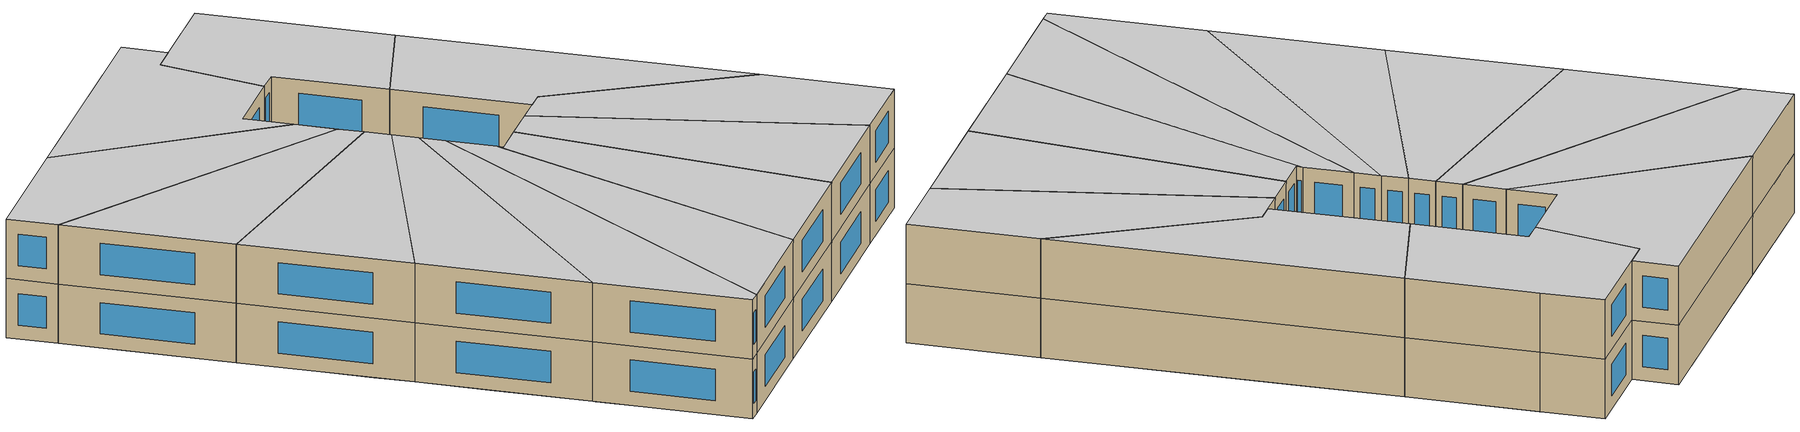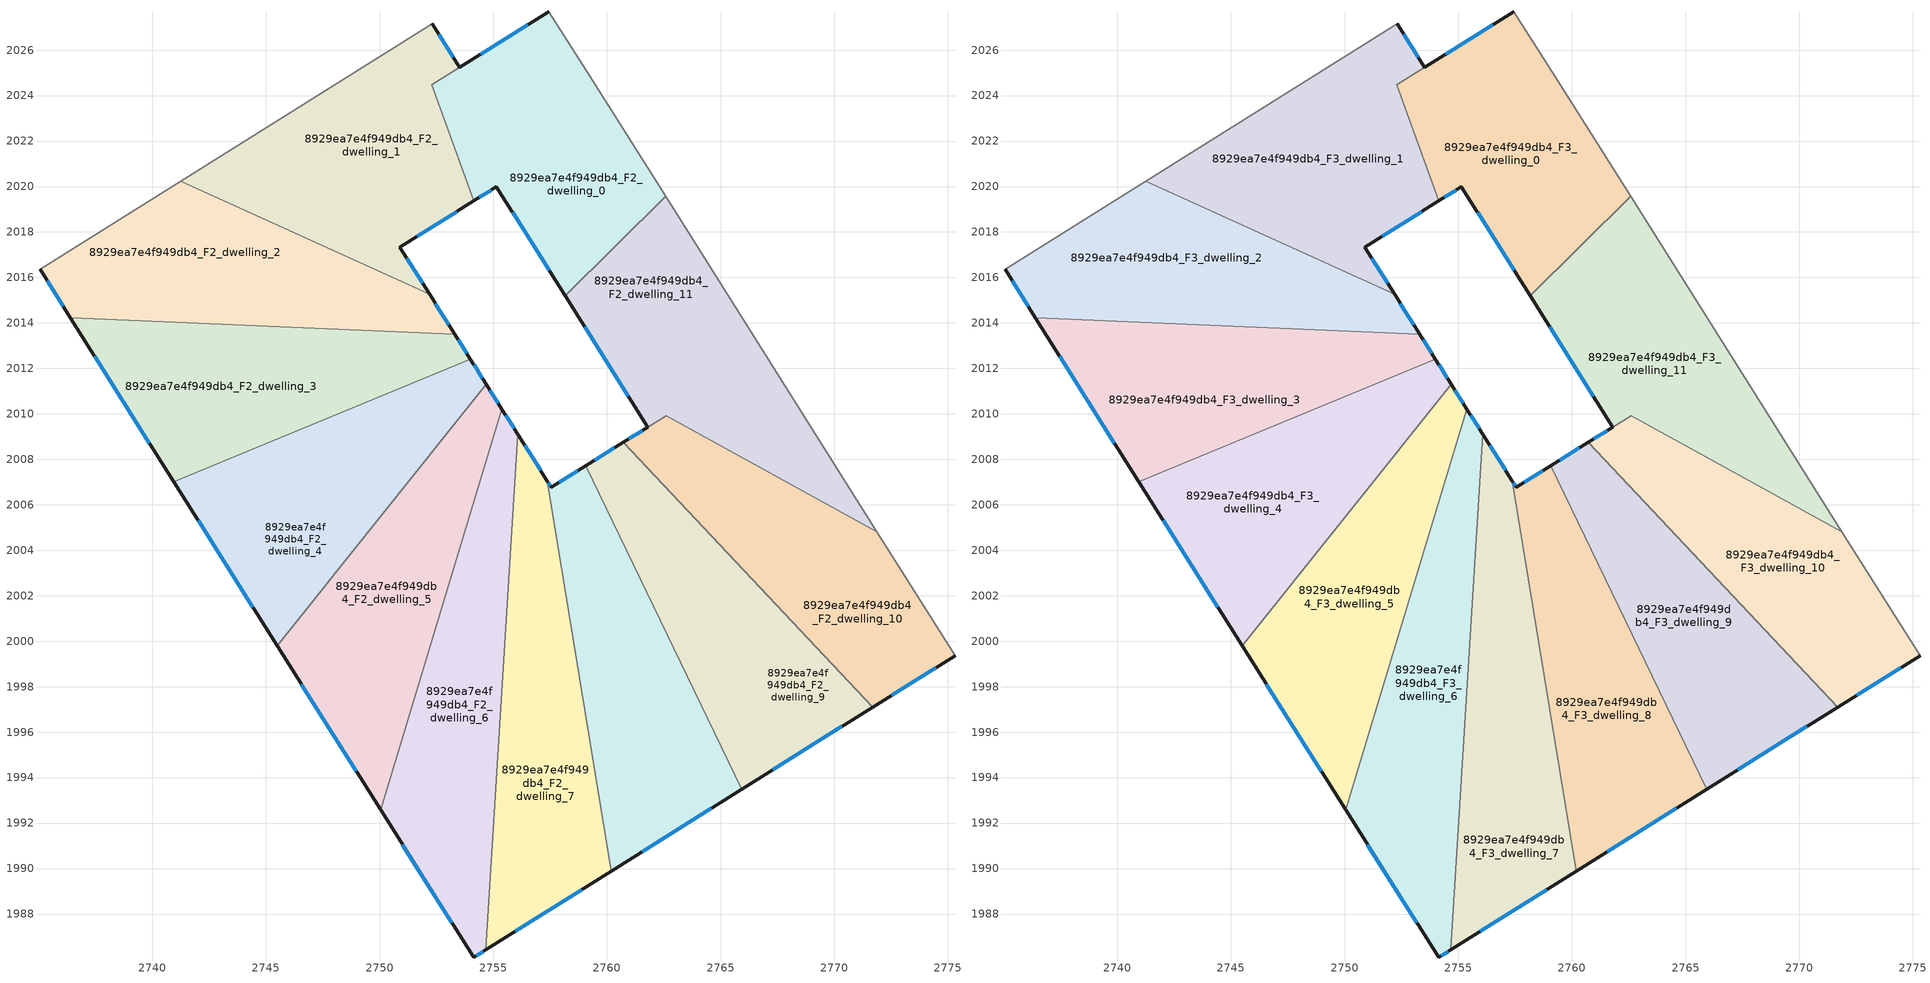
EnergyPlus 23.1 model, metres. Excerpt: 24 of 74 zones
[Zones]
8929ea7e4f949db4_F2_dwelling_0
 floor to 8929ea7e4f949db4_F1_dwelling_2 (EU_floor_Construction): 2759.15,2025.02 2762.58,2019.57 2758.16,2015.19 2755.14,2019.99 2754.15,2019.38 2753.41,2021.4 z6
 floor to 8929ea7e4f949db4_F1_dwelling_0 (EU_floor_Construction): 2757.45,2027.7 2759.12,2025.06 2759.15,2025.02 2753.41,2021.4 2752.29,2024.47 z6
 wall outside (EU_wall_Construction): 2754.15,2019.38 2755.14,2019.99 2758.16,2015.19 / 2757.45,2027.7 2753.52,2025.24 z6:9
 wall adiabatic (EU_wall_Construction): 2762.58,2019.57 2759.12,2025.06 2757.45,2027.7 z6:9
 wall to 8929ea7e4f949db4_F2_dwelling_11 (EU_wall_Construction): 2758.16,2015.19 2762.58,2019.57 z6:9
 wall to 8929ea7e4f949db4_F2_dwelling_1 (EU_wall_Construction): 2753.52,2025.24 2752.29,2024.47 2754.15,2019.38 z6:9
 window (EU_Window_Construction): 2755.85,2018.86 2757.45,2016.31 / 2754.38,2019.52 2754.9,2019.85 / 2756.53,2027.12 2754.44,2025.81 z6.7:8.3
8929ea7e4f949db4_F2_dwelling_1
 floor to 8929ea7e4f949db4_F1_dwelling_0 (EU_floor_Construction): 2752.31,2027.16 2753.52,2025.24 2752.29,2024.47 2753.41,2021.4 2750.48,2019.55 2751.59,2017.78 2749.51,2016.48 2749.1,2016.66 2745.27,2022.74 z6
 floor to 8929ea7e4f949db4_F1_dwelling_3 (EU_floor_Construction): 2750.89,2017.34 2752.2,2015.26 2749.51,2016.48 z6; 2748.19,2018.11 2749.1,2016.66 2747.23,2017.51 2747.73,2017.82 z6
 floor to 8929ea7e4f949db4_F1_dwelling_2 (EU_floor_Construction): 2753.41,2021.4 2754.15,2019.38 2751.59,2017.78 2750.48,2019.55 z6
 floor to 8929ea7e4f949db4_F1_dwelling_1 (EU_floor_Construction): 2745.27,2022.74 2748.19,2018.11 2747.23,2017.51 2741.25,2020.22 z6
 wall outside (EU_wall_Construction): 2752.2,2015.26 2750.89,2017.34 2754.15,2019.38 / 2753.52,2025.24 2752.31,2027.16 z6:9
 wall to 8929ea7e4f949db4_F2_dwelling_2 (EU_wall_Construction): 2741.25,2020.22 2752.2,2015.26 z6:9
 wall adiabatic (EU_wall_Construction): 2752.31,2027.16 2741.25,2020.22 z6:9
 window (EU_Window_Construction): 2751.89,2015.75 2751.19,2016.85 / 2753.23,2025.69 2752.6,2026.7 / 2751.65,2017.82 2753.38,2018.9 z6.7:8.3
8929ea7e4f949db4_F2_dwelling_10
 floor to 8929ea7e4f949db4_F1_dwelling_10 (EU_floor_Construction): 2771.87,2004.82 2775.31,1999.37 2771.69,1997.1 2766.38,2002.73 2770.71,2005.46 z6
 floor to 8929ea7e4f949db4_F1_dwelling_8 (EU_floor_Construction): 2770.71,2005.46 2766.38,2002.73 2762.85,2006.48 2765.66,2008.25 z6
 floor to 8929ea7e4f949db4_F1_dwelling_6 (EU_floor_Construction): 2765.66,2008.25 2762.85,2006.48 2760.71,2008.74 2760.77,2008.78 2762.61,2009.92 z6
 wall outside (EU_wall_Construction): 2771.69,1997.1 2775.31,1999.37 / 2761.8,2009.42 2760.71,2008.74 z6:9
 wall adiabatic (EU_wall_Construction): 2775.31,1999.37 2771.88,2004.82 z6:9
 wall to 8929ea7e4f949db4_F2_dwelling_9 (EU_wall_Construction): 2760.71,2008.74 2771.69,1997.1 z6:9
 wall to 8929ea7e4f949db4_F2_dwelling_11 (EU_wall_Construction): 2771.88,2004.82 2762.61,2009.92 2761.8,2009.42 z6:9
 window (EU_Window_Construction): 2772.54,1997.63 2774.46,1998.83 / 2761.54,2009.26 2760.97,2008.9 z6.7:8.3
8929ea7e4f949db4_F2_dwelling_11
 floor to 8929ea7e4f949db4_F1_dwelling_6 (EU_floor_Construction): 2765.6,2014.77 2768.56,2010.08 2765.66,2008.25 2762.61,2009.92 2761.8,2009.42 2760.47,2011.54 z6
 floor to 8929ea7e4f949db4_F1_dwelling_2 (EU_floor_Construction): 2762.58,2019.57 2765.6,2014.77 2760.47,2011.54 2758.16,2015.19 z6
 floor to 8929ea7e4f949db4_F1_dwelling_8 (EU_floor_Construction): 2768.56,2010.08 2771.26,2005.8 2770.71,2005.46 2765.66,2008.25 z6
 floor to 8929ea7e4f949db4_F1_dwelling_10 (EU_floor_Construction): 2771.26,2005.8 2771.87,2004.82 2770.71,2005.46 z6
 wall outside (EU_wall_Construction): 2758.16,2015.19 2761.8,2009.42 z6:9
 wall adiabatic (EU_wall_Construction): 2771.88,2004.82 2762.58,2019.57 z6:9
 window (EU_Window_Construction): 2759.02,2013.83 2760.95,2010.77 z6.7:8.3
8929ea7e4f949db4_F2_dwelling_2
 floor to 8929ea7e4f949db4_F1_dwelling_1 (EU_floor_Construction): 2747.23,2017.51 2741.67,2014 2736.4,2014.23 2735.06,2016.35 2741.25,2020.22 z6
 floor to 8929ea7e4f949db4_F1_dwelling_3 (EU_floor_Construction): 2752.2,2015.26 2752.86,2014.21 2751.84,2013.57 2741.67,2014 2747.23,2017.51 2749.1,2016.66 2749.3,2016.35 2749.51,2016.48 z6
 floor to 8929ea7e4f949db4_F1_dwelling_4 (EU_floor_Construction): 2752.86,2014.21 2753.3,2013.51 2751.84,2013.57 z6
 floor to 8929ea7e4f949db4_F1_dwelling_0 (EU_floor_Construction): 2749.51,2016.48 2749.3,2016.35 2749.1,2016.66 z6
 wall outside (EU_wall_Construction): 2753.3,2013.51 2752.2,2015.26 / 2735.06,2016.35 2736.4,2014.23 z6:9
 wall to 8929ea7e4f949db4_F2_dwelling_3 (EU_wall_Construction): 2736.4,2014.23 2753.3,2013.51 z6:9
 wall adiabatic (EU_wall_Construction): 2741.25,2020.22 2735.06,2016.35 z6:9
 window (EU_Window_Construction): 2753.04,2013.92 2752.46,2014.85 / 2735.38,2015.85 2736.08,2014.73 z6.7:8.3
8929ea7e4f949db4_F2_dwelling_3
 floor to 8929ea7e4f949db4_F1_dwelling_3 (EU_floor_Construction): 2751.84,2013.57 2742.38,2007.61 2740.95,2007.01 2738,2011.69 2741.67,2014 z6
 floor to 8929ea7e4f949db4_F1_dwelling_4 (EU_floor_Construction): 2753.3,2013.51 2753.99,2012.41 2742.38,2007.61 2751.84,2013.57 z6
 floor to 8929ea7e4f949db4_F1_dwelling_1 (EU_floor_Construction): 2741.67,2014 2738,2011.69 2736.4,2014.23 z6
 wall outside (EU_wall_Construction): 2753.99,2012.41 2753.3,2013.51 / 2736.4,2014.23 2740.95,2007.01 z6:9
 wall to 8929ea7e4f949db4_F2_dwelling_4 (EU_wall_Construction): 2740.95,2007.01 2753.99,2012.41 z6:9
 window (EU_Window_Construction): 2753.83,2012.67 2753.46,2013.25 / 2737.47,2012.54 2739.88,2008.71 z6.7:8.3
8929ea7e4f949db4_F2_dwelling_4
 floor to 8929ea7e4f949db4_F1_dwelling_4 (EU_floor_Construction): 2753.99,2012.41 2754.54,2011.54 2742.77,2004.12 2741.09,2006.79 2742.38,2007.61 z6
 floor to 8929ea7e4f949db4_F1_dwelling_3 (EU_floor_Construction): 2742.38,2007.61 2741.09,2006.79 2740.95,2007.01 z6
 floor to 8929ea7e4f949db4_F1_dwelling_5 (EU_floor_Construction): 2754.54,2011.54 2754.69,2011.31 2749.2,2004.44 2744.45,2001.45 2742.77,2004.12 z6
 floor to 8929ea7e4f949db4_F1_dwelling_7 (EU_floor_Construction): 2749.2,2004.44 2745.49,1999.8 2744.45,2001.45 z6
 wall outside (EU_wall_Construction): 2754.69,2011.31 2753.99,2012.41 / 2740.95,2007.01 2745.49,1999.8 z6:9
 wall to 8929ea7e4f949db4_F2_dwelling_5 (EU_wall_Construction): 2745.49,1999.8 2754.69,2011.31 z6:9
 window (EU_Window_Construction): 2754.53,2011.57 2754.16,2012.15 / 2742.01,2005.32 2744.43,2001.49 z6.7:8.3
8929ea7e4f949db4_F2_dwelling_5
 floor to 8929ea7e4f949db4_F1_dwelling_5 (EU_floor_Construction): 2754.69,2011.31 2755.38,2010.21 2754.68,2007.89 2749.2,2004.44 z6
 floor to 8929ea7e4f949db4_F1_dwelling_7 (EU_floor_Construction): 2754.08,2007.51 2754.41,2006.99 2752.22,1999.78 2747.41,1996.75 2745.49,1999.8 2749.2,2004.44 z6
 floor to 8929ea7e4f949db4_F1_dwelling_9 (EU_floor_Construction): 2752.22,1999.78 2750.04,1992.58 2747.41,1996.75 z6
 floor to 8929ea7e4f949db4_F1_dwelling_6 (EU_floor_Construction): 2754.68,2007.89 2754.41,2006.99 2754.08,2007.51 z6
 wall outside (EU_wall_Construction): 2755.38,2010.21 2754.69,2011.31 / 2745.49,1999.8 2750.04,1992.58 z6:9
 wall to 8929ea7e4f949db4_F2_dwelling_6 (EU_wall_Construction): 2750.04,1992.58 2755.38,2010.21 z6:9
 window (EU_Window_Construction): 2755.22,2010.47 2754.85,2011.05 / 2746.56,1998.1 2748.97,1994.27 z6.7:8.3
8929ea7e4f949db4_F2_dwelling_6
 floor to 8929ea7e4f949db4_F1_dwelling_9 (EU_floor_Construction): 2755.64,2001.93 2755.25,1995.72 2750.11,1992.48 2750.04,1992.58 2752.22,1999.78 z6
 floor to 8929ea7e4f949db4_F1_dwelling_11 (EU_floor_Construction): 2755.25,1995.72 2754.87,1989.5 2752.8,1988.2 2750.11,1992.48 z6
 floor to 8929ea7e4f949db4_F1_dwelling_7 (EU_floor_Construction): 2754.41,2006.99 2755.81,2004.76 2755.64,2001.93 2752.22,1999.78 z6
 floor to 8929ea7e4f949db4_F1_dwelling_12 (EU_floor_Construction): 2754.87,1989.5 2754.68,1986.43 2754.13,1986.09 2752.8,1988.2 z6
 floor to 8929ea7e4f949db4_F1_dwelling_6 (EU_floor_Construction): 2756.06,2008.76 2755.81,2004.76 2754.41,2006.99 2754.68,2007.89 z6
 floor to 8929ea7e4f949db4_F1_dwelling_5 (EU_floor_Construction): 2755.38,2010.21 2756.08,2009.1 2756.06,2008.76 2754.68,2007.89 z6
 wall outside (EU_wall_Construction): 2756.08,2009.1 2755.38,2010.21 / 2750.04,1992.58 2754.13,1986.09 2754.68,1986.43 z6:9
 wall to 8929ea7e4f949db4_F2_dwelling_7 (EU_wall_Construction): 2754.68,1986.43 2756.08,2009.1 z6:9
 window (EU_Window_Construction): 2755.92,2009.36 2755.55,2009.95 / 2754.26,1986.17 2754.55,1986.35 / 2751,1991.06 2753.17,1987.61 z6.7:8.3
8929ea7e4f949db4_F2_dwelling_7
 floor to 8929ea7e4f949db4_F1_dwelling_11 (EU_floor_Construction): 2758.87,1998 2759.75,1992.58 2754.87,1989.5 2755.25,1995.72 z6
 floor to 8929ea7e4f949db4_F1_dwelling_12 (EU_floor_Construction): 2759.75,1992.58 2760.19,1989.89 2754.68,1986.43 2754.87,1989.5 z6
 floor to 8929ea7e4f949db4_F1_dwelling_9 (EU_floor_Construction): 2757.98,2003.41 2758.87,1998 2755.25,1995.72 2755.64,2001.93 z6
 floor to 8929ea7e4f949db4_F1_dwelling_6 (EU_floor_Construction): 2756.23,2008.87 2757.38,2007.03 2757.98,2003.41 2757.04,2002.81 2755.81,2004.76 2756.06,2008.76 z6
 floor to 8929ea7e4f949db4_F1_dwelling_7 (EU_floor_Construction): 2755.81,2004.76 2757.04,2002.81 2755.64,2001.93 z6
 floor to 8929ea7e4f949db4_F1_dwelling_5 (EU_floor_Construction): 2756.08,2009.1 2756.23,2008.87 2756.06,2008.76 z6
 wall outside (EU_wall_Construction): 2757.38,2007.03 2756.08,2009.1 / 2754.68,1986.43 2760.2,1989.89 z6:9
 wall to 8929ea7e4f949db4_F2_dwelling_8 (EU_wall_Construction): 2760.2,1989.89 2757.38,2007.03 z6:9
 window (EU_Window_Construction): 2757.08,2007.52 2756.39,2008.62 / 2755.97,1987.24 2758.9,1989.08 z6.7:8.3
8929ea7e4f949db4_F2_dwelling_8
 floor to 8929ea7e4f949db4_F1_dwelling_12 (EU_floor_Construction): 2762.62,2000.36 2765.94,1993.49 2760.19,1989.89 2759.75,1992.58 2763.38,1994.87 2760.68,1999.14 z6
 floor to 8929ea7e4f949db4_F1_dwelling_11 (EU_floor_Construction): 2760.68,1999.14 2763.38,1994.87 2759.75,1992.58 2758.87,1998 z6
 floor to 8929ea7e4f949db4_F1_dwelling_8 (EU_floor_Construction): 2760.41,2004.94 2762.62,2000.36 2760.68,1999.14 2757.99,2003.41 z6
 floor to 8929ea7e4f949db4_F1_dwelling_9 (EU_floor_Construction): 2757.99,2003.41 2760.68,1999.14 2758.87,1998 2757.98,2003.41 z6
 floor to 8929ea7e4f949db4_F1_dwelling_6 (EU_floor_Construction): 2759.08,2007.72 2760.41,2004.94 2757.98,2003.41 2757.38,2007.03 2757.55,2006.77 z6
 wall outside (EU_wall_Construction): 2759.08,2007.72 2757.55,2006.77 2757.38,2007.03 / 2760.2,1989.89 2765.94,1993.49 z6:9
 wall to 8929ea7e4f949db4_F2_dwelling_9 (EU_wall_Construction): 2765.94,1993.49 2759.08,2007.72 z6:9
 window (EU_Window_Construction): 2757.51,2006.83 2757.42,2006.97 / 2758.72,2007.49 2757.91,2006.99 / 2761.54,1990.74 2764.59,1992.65 z6.7:8.3
8929ea7e4f949db4_F2_dwelling_9
 floor to 8929ea7e4f949db4_F1_dwelling_10 (EU_floor_Construction): 2766.38,2002.73 2771.69,1997.1 2768.27,1994.95 2764.22,2001.37 z6
 floor to 8929ea7e4f949db4_F1_dwelling_12 (EU_floor_Construction): 2764.22,2001.37 2768.27,1994.95 2765.94,1993.49 2762.62,2000.36 z6
 floor to 8929ea7e4f949db4_F1_dwelling_6 (EU_floor_Construction): 2760.71,2008.74 2762.85,2006.48 2760.41,2004.94 2759.08,2007.72 z6
 floor adiabatic (EU_floor_Construction): 2762.85,2006.48 2766.38,2002.73 2762.62,2000.36 2760.41,2004.94 z6
 wall outside (EU_wall_Construction): 2760.71,2008.74 2759.08,2007.72 / 2765.94,1993.49 2771.69,1997.1 z6:9
 window (EU_Window_Construction): 2760.33,2008.5 2759.46,2007.96 / 2767.29,1994.34 2770.34,1996.25 z6.7:8.3
8929ea7e4f949db4_F3_dwelling_0
 floor to 8929ea7e4f949db4_F2_dwelling_0 (EU_floor_Construction): 2759.12,2025.06 2762.58,2019.57 2758.16,2015.19 2755.14,2019.99 2754.15,2019.38 2752.29,2024.47 2757.45,2027.7 z9
 wall outside (EU_wall_Construction): 2754.15,2019.38 2755.14,2019.99 2758.16,2015.19 / 2757.45,2027.7 2753.52,2025.24 z9:12
 wall adiabatic (EU_wall_Construction): 2762.58,2019.57 2759.12,2025.06 2757.45,2027.7 z9:12
 wall to 8929ea7e4f949db4_F3_dwelling_11 (EU_wall_Construction): 2758.16,2015.19 2762.58,2019.57 z9:12
 wall to 8929ea7e4f949db4_F3_dwelling_1 (EU_wall_Construction): 2753.52,2025.24 2752.29,2024.47 2754.15,2019.38 z9:12
 window (EU_Window_Construction): 2755.85,2018.86 2757.45,2016.31 / 2754.38,2019.52 2754.9,2019.85 / 2756.53,2027.12 2754.44,2025.81 z9.7:11.3
 ceiling to 8929ea7e4f949db4_F4_dwelling_0 (EU_floor_Construction): 2762.58,2019.57 2759.12,2025.06 2757.45,2027.7 2752.29,2024.47 2754.15,2019.38 2755.14,2019.99 2758.16,2015.19 z12
8929ea7e4f949db4_F3_dwelling_1
 floor to 8929ea7e4f949db4_F2_dwelling_1 (EU_floor_Construction): 2752.31,2027.16 2753.52,2025.24 2752.29,2024.47 2754.15,2019.38 2750.89,2017.34 2752.2,2015.26 2741.25,2020.22 z9
 wall outside (EU_wall_Construction): 2752.2,2015.26 2750.89,2017.34 2754.15,2019.38 / 2753.52,2025.24 2752.31,2027.16 z9:12
 wall to 8929ea7e4f949db4_F3_dwelling_2 (EU_wall_Construction): 2741.25,2020.22 2752.2,2015.26 z9:12
 wall adiabatic (EU_wall_Construction): 2752.31,2027.16 2741.25,2020.22 z9:12
 window (EU_Window_Construction): 2751.89,2015.75 2751.19,2016.85 / 2753.23,2025.69 2752.6,2026.7 / 2751.65,2017.82 2753.38,2018.9 z9.7:11.3
 ceiling to 8929ea7e4f949db4_F4_dwelling_1 (EU_floor_Construction): 2752.2,2015.26 2750.89,2017.34 2754.15,2019.38 2752.29,2024.47 2753.52,2025.24 2752.31,2027.16 2741.25,2020.22 z12
8929ea7e4f949db4_F3_dwelling_10
 floor to 8929ea7e4f949db4_F2_dwelling_10 (EU_floor_Construction): 2771.88,2004.82 2775.31,1999.37 2771.69,1997.1 2760.71,2008.74 2762.61,2009.92 z9
 wall outside (EU_wall_Construction): 2771.69,1997.1 2775.31,1999.37 / 2761.8,2009.42 2760.71,2008.74 z9:12
 wall adiabatic (EU_wall_Construction): 2775.31,1999.37 2771.88,2004.82 z9:12
 wall to 8929ea7e4f949db4_F3_dwelling_9 (EU_wall_Construction): 2760.71,2008.74 2771.69,1997.1 z9:12
 wall to 8929ea7e4f949db4_F3_dwelling_11 (EU_wall_Construction): 2771.88,2004.82 2762.61,2009.92 2761.8,2009.42 z9:12
 window (EU_Window_Construction): 2772.54,1997.63 2774.46,1998.83 / 2761.54,2009.26 2760.97,2008.9 z9.7:11.3
 ceiling to 8929ea7e4f949db4_F4_dwelling_10 (EU_floor_Construction): 2775.31,1999.37 2771.88,2004.82 2762.61,2009.92 2760.71,2008.74 2771.69,1997.1 z12
8929ea7e4f949db4_F3_dwelling_11
 floor to 8929ea7e4f949db4_F2_dwelling_11 (EU_floor_Construction): 2762.58,2019.57 2771.88,2004.82 2762.61,2009.92 2761.8,2009.42 2758.16,2015.19 z9
 wall outside (EU_wall_Construction): 2758.16,2015.19 2761.8,2009.42 z9:12
 wall adiabatic (EU_wall_Construction): 2771.88,2004.82 2762.58,2019.57 z9:12
 window (EU_Window_Construction): 2759.02,2013.83 2760.95,2010.77 z9.7:11.3
 ceiling to 8929ea7e4f949db4_F4_dwelling_11 (EU_floor_Construction): 2771.88,2004.82 2762.58,2019.57 2758.16,2015.19 2761.8,2009.42 2762.61,2009.92 z12
8929ea7e4f949db4_F3_dwelling_2
 floor to 8929ea7e4f949db4_F2_dwelling_2 (EU_floor_Construction): 2752.2,2015.26 2753.3,2013.51 2736.4,2014.23 2735.06,2016.35 2741.25,2020.22 z9
 wall outside (EU_wall_Construction): 2753.3,2013.51 2752.2,2015.26 / 2735.06,2016.35 2736.4,2014.23 z9:12
 wall to 8929ea7e4f949db4_F3_dwelling_3 (EU_wall_Construction): 2736.4,2014.23 2753.3,2013.51 z9:12
 wall adiabatic (EU_wall_Construction): 2741.25,2020.22 2735.06,2016.35 z9:12
 window (EU_Window_Construction): 2753.04,2013.92 2752.46,2014.85 / 2735.38,2015.85 2736.08,2014.73 z9.7:11.3
 ceiling to 8929ea7e4f949db4_F4_dwelling_2 (EU_floor_Construction): 2753.3,2013.51 2752.2,2015.26 2741.25,2020.22 2735.06,2016.35 2736.4,2014.23 z12
8929ea7e4f949db4_F3_dwelling_3
 floor to 8929ea7e4f949db4_F2_dwelling_3 (EU_floor_Construction): 2753.3,2013.51 2753.99,2012.41 2740.95,2007.01 2736.4,2014.23 z9
 wall outside (EU_wall_Construction): 2753.99,2012.41 2753.3,2013.51 / 2736.4,2014.23 2740.95,2007.01 z9:12
 wall to 8929ea7e4f949db4_F3_dwelling_4 (EU_wall_Construction): 2740.95,2007.01 2753.99,2012.41 z9:12
 window (EU_Window_Construction): 2753.83,2012.67 2753.46,2013.25 / 2737.47,2012.54 2739.88,2008.71 z9.7:11.3
 ceiling to 8929ea7e4f949db4_F4_dwelling_3 (EU_floor_Construction): 2753.99,2012.41 2753.3,2013.51 2736.4,2014.23 2740.95,2007.01 z12
8929ea7e4f949db4_F3_dwelling_4
 floor to 8929ea7e4f949db4_F2_dwelling_4 (EU_floor_Construction): 2753.99,2012.41 2754.69,2011.31 2745.49,1999.8 2740.95,2007.01 z9
 wall outside (EU_wall_Construction): 2754.69,2011.31 2753.99,2012.41 / 2740.95,2007.01 2745.49,1999.8 z9:12
 wall to 8929ea7e4f949db4_F3_dwelling_5 (EU_wall_Construction): 2745.49,1999.8 2754.69,2011.31 z9:12
 window (EU_Window_Construction): 2754.53,2011.57 2754.16,2012.15 / 2742.01,2005.32 2744.43,2001.49 z9.7:11.3
 ceiling to 8929ea7e4f949db4_F4_dwelling_4 (EU_floor_Construction): 2745.49,1999.8 2754.69,2011.31 2753.99,2012.41 2740.95,2007.01 z12
8929ea7e4f949db4_F3_dwelling_5
 floor to 8929ea7e4f949db4_F2_dwelling_5 (EU_floor_Construction): 2754.69,2011.31 2755.38,2010.21 2750.04,1992.58 2745.49,1999.8 z9
 wall outside (EU_wall_Construction): 2755.38,2010.21 2754.69,2011.31 / 2745.49,1999.8 2750.04,1992.58 z9:12
 wall to 8929ea7e4f949db4_F3_dwelling_6 (EU_wall_Construction): 2750.04,1992.58 2755.38,2010.21 z9:12
 window (EU_Window_Construction): 2755.22,2010.47 2754.85,2011.05 / 2746.56,1998.1 2748.97,1994.27 z9.7:11.3
 ceiling to 8929ea7e4f949db4_F4_dwelling_5 (EU_floor_Construction): 2750.04,1992.58 2755.38,2010.21 2754.69,2011.31 2745.49,1999.8 z12
8929ea7e4f949db4_F3_dwelling_6
 floor to 8929ea7e4f949db4_F2_dwelling_6 (EU_floor_Construction): 2755.38,2010.21 2756.08,2009.1 2754.68,1986.43 2754.13,1986.09 2750.04,1992.58 z9
 wall outside (EU_wall_Construction): 2756.08,2009.1 2755.38,2010.21 / 2750.04,1992.58 2754.13,1986.09 2754.68,1986.43 z9:12
 wall to 8929ea7e4f949db4_F3_dwelling_7 (EU_wall_Construction): 2754.68,1986.43 2756.08,2009.1 z9:12
 window (EU_Window_Construction): 2755.92,2009.36 2755.55,2009.95 / 2754.26,1986.17 2754.55,1986.35 / 2751,1991.06 2753.17,1987.61 z9.7:11.3
 ceiling to 8929ea7e4f949db4_F4_dwelling_6 (EU_floor_Construction): 2754.68,1986.43 2756.08,2009.1 2755.38,2010.21 2750.04,1992.58 2754.13,1986.09 z12
8929ea7e4f949db4_F3_dwelling_7
 floor to 8929ea7e4f949db4_F2_dwelling_7 (EU_floor_Construction): 2757.38,2007.03 2760.2,1989.89 2754.68,1986.43 2756.08,2009.1 z9
 wall outside (EU_wall_Construction): 2757.38,2007.03 2756.08,2009.1 / 2754.68,1986.43 2760.2,1989.89 z9:12
 wall to 8929ea7e4f949db4_F3_dwelling_8 (EU_wall_Construction): 2760.2,1989.89 2757.38,2007.03 z9:12
 window (EU_Window_Construction): 2757.08,2007.52 2756.39,2008.62 / 2755.97,1987.24 2758.9,1989.08 z9.7:11.3
 ceiling to 8929ea7e4f949db4_F4_dwelling_7 (EU_floor_Construction): 2760.2,1989.89 2757.38,2007.03 2756.08,2009.1 2754.68,1986.43 z12
8929ea7e4f949db4_F3_dwelling_8
 floor to 8929ea7e4f949db4_F2_dwelling_8 (EU_floor_Construction): 2759.08,2007.72 2765.94,1993.49 2760.2,1989.89 2757.38,2007.03 2757.55,2006.77 z9
 wall outside (EU_wall_Construction): 2759.08,2007.72 2757.55,2006.77 2757.38,2007.03 / 2760.2,1989.89 2765.94,1993.49 z9:12
 wall to 8929ea7e4f949db4_F3_dwelling_9 (EU_wall_Construction): 2765.94,1993.49 2759.08,2007.72 z9:12
 window (EU_Window_Construction): 2757.51,2006.83 2757.42,2006.97 / 2758.72,2007.49 2757.91,2006.99 / 2761.54,1990.74 2764.59,1992.65 z9.7:11.3
 ceiling to 8929ea7e4f949db4_F4_dwelling_8 (EU_floor_Construction): 2765.94,1993.49 2759.08,2007.72 2757.55,2006.77 2757.38,2007.03 2760.2,1989.89 z12
8929ea7e4f949db4_F3_dwelling_9
 floor to 8929ea7e4f949db4_F2_dwelling_9 (EU_floor_Construction): 2760.71,2008.74 2771.69,1997.1 2765.94,1993.49 2759.08,2007.72 z9
 wall outside (EU_wall_Construction): 2760.71,2008.74 2759.08,2007.72 / 2765.94,1993.49 2771.69,1997.1 z9:12
 window (EU_Window_Construction): 2760.33,2008.5 2759.46,2007.96 / 2767.29,1994.34 2770.34,1996.25 z9.7:11.3
 ceiling to 8929ea7e4f949db4_F4_dwelling_9 (EU_floor_Construction): 2771.69,1997.1 2760.71,2008.74 2759.08,2007.72 2765.94,1993.49 z12
[Building]
EU S2 Campaign: North Axis=0; Terrain=City; Solar Distribution=FullExterior
[Site:Location]
Budapest.Ferenc.Liszt.Intl.AP: Latitude=47.437; Longitude=19.256; Time Zone=1; Elevation=185
[SizingPeriod:WeatherFileDays]
AnnualSizingPeriod: Begin Month=1; Begin Day of Month=1; End Month=12; End Day of Month=31; Day of Week for Start Day=Monday; Use Weather File Daylight Saving Period=No; Use Weather File Rain and Snow Indicators=No
[MATERIAL]
EU_InternalMass_Material: Roughness=MediumRough; Thickness=0.1; Conductivity=1; Density=1800; Specific Heat=900; Thermal Absorptance=0.9; Solar Absorptance=0.7; Visible Absorptance=0.7
[MATERIAL:NOMASS] Roughness=MediumRough; Thermal Absorptance=0.9; Solar Absorptance=0.7; Visible Absorptance=0.7
Name | Thermal Resistance
EU_wall_NoMass | 0.832559
EU_floor_NoMass | 0.872794
[WINDOWMATERIAL:SIMPLEGLAZINGSYSTEM]
EU_Window_SimpleGlazing: UFactor=2.79869; Solar Heat Gain Coefficient=0.75; Visible Transmittance=0.75
[CONSTRUCTION]
EU_wall_Construction: EU_wall_NoMass
EU_floor_Construction: EU_floor_NoMass
EU_Window_Construction: EU_Window_SimpleGlazing
EU_InternalMass_Construction: EU_InternalMass_Material
[ZONE] Type=1; Multiplier=1; Ceiling Height=autocalculate; Floor Area=autocalculate; Part of Total Floor Area=Yes
Name | Volume
8929ea7e4f949db4_F2_dwelling_0; 8929ea7e4f949db4_F3_dwelling_0 | 197.003
8929ea7e4f949db4_F2_dwelling_1; 8929ea7e4f949db4_F3_dwelling_1 | 213.411
8929ea7e4f949db4_F2_dwelling_10; 8929ea7e4f949db4_F3_dwelling_10 | 202.716
8929ea7e4f949db4_F2_dwelling_11; 8929ea7e4f949db4_F3_dwelling_11 | 207.683
8929ea7e4f949db4_F2_dwelling_2; 8929ea7e4f949db4_F3_dwelling_2 | 205.233
8929ea7e4f949db4_F2_dwelling_3; 8929ea7e4f949db4_F3_dwelling_3 | 205.179
8929ea7e4f949db4_F2_dwelling_4; 8929ea7e4f949db4_F3_dwelling_4 | 205.228
8929ea7e4f949db4_F2_dwelling_5; 8929ea7e4f949db4_F3_dwelling_5 | 205.196
8929ea7e4f949db4_F2_dwelling_6; 8929ea7e4f949db4_F3_dwelling_6 | 205.195
8929ea7e4f949db4_F2_dwelling_7; 8929ea7e4f949db4_F3_dwelling_7 | 205.23
8929ea7e4f949db4_F2_dwelling_8; 8929ea7e4f949db4_F3_dwelling_8 | 205.215
8929ea7e4f949db4_F2_dwelling_9; 8929ea7e4f949db4_F3_dwelling_9 | 205.199
[INTERNALMASS] Construction=EU_InternalMass_Construction
Name | Zone or ZoneList | Surface Area
8929ea7e4f949db4_F2_dwelling_0_EU_InternalMass | 8929ea7e4f949db4_F2_dwelling_0 | 65.6678
8929ea7e4f949db4_F2_dwelling_1_EU_InternalMass | 8929ea7e4f949db4_F2_dwelling_1 | 71.1399
8929ea7e4f949db4_F2_dwelling_2_EU_InternalMass | 8929ea7e4f949db4_F2_dwelling_2 | 68.4112
8929ea7e4f949db4_F2_dwelling_3_EU_InternalMass | 8929ea7e4f949db4_F2_dwelling_3 | 68.3929
8929ea7e4f949db4_F2_dwelling_4_EU_InternalMass | 8929ea7e4f949db4_F2_dwelling_4 | 68.4091
8929ea7e4f949db4_F2_dwelling_5_EU_InternalMass | 8929ea7e4f949db4_F2_dwelling_5 | 68.3987
8929ea7e4f949db4_F2_dwelling_6_EU_InternalMass | 8929ea7e4f949db4_F2_dwelling_6 | 68.3984
8929ea7e4f949db4_F2_dwelling_7_EU_InternalMass | 8929ea7e4f949db4_F2_dwelling_7 | 68.4099
8929ea7e4f949db4_F2_dwelling_8_EU_InternalMass | 8929ea7e4f949db4_F2_dwelling_8 | 68.4049
8929ea7e4f949db4_F2_dwelling_9_EU_InternalMass | 8929ea7e4f949db4_F2_dwelling_9 | 68.3996
8929ea7e4f949db4_F2_dwelling_10_EU_InternalMass | 8929ea7e4f949db4_F2_dwelling_10 | 67.5765
8929ea7e4f949db4_F2_dwelling_11_EU_InternalMass | 8929ea7e4f949db4_F2_dwelling_11 | 69.2272
8929ea7e4f949db4_F3_dwelling_0_EU_InternalMass | 8929ea7e4f949db4_F3_dwelling_0 | 65.6678
8929ea7e4f949db4_F3_dwelling_1_EU_InternalMass | 8929ea7e4f949db4_F3_dwelling_1 | 71.1399
8929ea7e4f949db4_F3_dwelling_2_EU_InternalMass | 8929ea7e4f949db4_F3_dwelling_2 | 68.4112
8929ea7e4f949db4_F3_dwelling_3_EU_InternalMass | 8929ea7e4f949db4_F3_dwelling_3 | 68.3929
8929ea7e4f949db4_F3_dwelling_4_EU_InternalMass | 8929ea7e4f949db4_F3_dwelling_4 | 68.4091
8929ea7e4f949db4_F3_dwelling_5_EU_InternalMass | 8929ea7e4f949db4_F3_dwelling_5 | 68.3987
8929ea7e4f949db4_F3_dwelling_6_EU_InternalMass | 8929ea7e4f949db4_F3_dwelling_6 | 68.3984
8929ea7e4f949db4_F3_dwelling_7_EU_InternalMass | 8929ea7e4f949db4_F3_dwelling_7 | 68.4099
8929ea7e4f949db4_F3_dwelling_8_EU_InternalMass | 8929ea7e4f949db4_F3_dwelling_8 | 68.4049
8929ea7e4f949db4_F3_dwelling_9_EU_InternalMass | 8929ea7e4f949db4_F3_dwelling_9 | 68.3996
8929ea7e4f949db4_F3_dwelling_10_EU_InternalMass | 8929ea7e4f949db4_F3_dwelling_10 | 67.5765
8929ea7e4f949db4_F3_dwelling_11_EU_InternalMass | 8929ea7e4f949db4_F3_dwelling_11 | 69.2272
[OTHEREQUIPMENT] Fuel Type=Electricity; Design Level Calculation Method=Watts/Area; Power per Zone Floor Area=1; Fraction Latent=0; Fraction Radiant=0; Fraction Lost=0; Carbon Dioxide Generation Rate=0; EndUse Subcategory=EU_Step8_InternalGains
Name | Zone or ZoneList or Space or SpaceList | Schedule
EU_Step8_InternalGain_8929ea7e4f949db4_F2_dwelling_0_f000 | 8929ea7e4f949db4_F2_dwelling_0 | EU_Step8_GainSchedule_8929ea7e4f949db4_F2_dwelling_0_f000
EU_Step8_InternalGain_8929ea7e4f949db4_F2_dwelling_1_f000 | 8929ea7e4f949db4_F2_dwelling_1 | EU_Step8_GainSchedule_8929ea7e4f949db4_F2_dwelling_1_f000
EU_Step8_InternalGain_8929ea7e4f949db4_F2_dwelling_2_f000 | 8929ea7e4f949db4_F2_dwelling_2 | EU_Step8_GainSchedule_8929ea7e4f949db4_F2_dwelling_2_f000
EU_Step8_InternalGain_8929ea7e4f949db4_F2_dwelling_3_f000 | 8929ea7e4f949db4_F2_dwelling_3 | EU_Step8_GainSchedule_8929ea7e4f949db4_F2_dwelling_3_f000
EU_Step8_InternalGain_8929ea7e4f949db4_F2_dwelling_4_f000 | 8929ea7e4f949db4_F2_dwelling_4 | EU_Step8_GainSchedule_8929ea7e4f949db4_F2_dwelling_4_f000
EU_Step8_InternalGain_8929ea7e4f949db4_F2_dwelling_5_f000 | 8929ea7e4f949db4_F2_dwelling_5 | EU_Step8_GainSchedule_8929ea7e4f949db4_F2_dwelling_5_f000
EU_Step8_InternalGain_8929ea7e4f949db4_F2_dwelling_6_f000 | 8929ea7e4f949db4_F2_dwelling_6 | EU_Step8_GainSchedule_8929ea7e4f949db4_F2_dwelling_6_f000
EU_Step8_InternalGain_8929ea7e4f949db4_F2_dwelling_7_f000 | 8929ea7e4f949db4_F2_dwelling_7 | EU_Step8_GainSchedule_8929ea7e4f949db4_F2_dwelling_7_f000
EU_Step8_InternalGain_8929ea7e4f949db4_F2_dwelling_8_f000 | 8929ea7e4f949db4_F2_dwelling_8 | EU_Step8_GainSchedule_8929ea7e4f949db4_F2_dwelling_8_f000
EU_Step8_InternalGain_8929ea7e4f949db4_F2_dwelling_9_f000 | 8929ea7e4f949db4_F2_dwelling_9 | EU_Step8_GainSchedule_8929ea7e4f949db4_F2_dwelling_9_f000
EU_Step8_InternalGain_8929ea7e4f949db4_F2_dwelling_10_f000 | 8929ea7e4f949db4_F2_dwelling_10 | EU_Step8_GainSchedule_8929ea7e4f949db4_F2_dwelling_10_f000
EU_Step8_InternalGain_8929ea7e4f949db4_F2_dwelling_11_f000 | 8929ea7e4f949db4_F2_dwelling_11 | EU_Step8_GainSchedule_8929ea7e4f949db4_F2_dwelling_11_f000
EU_Step8_InternalGain_8929ea7e4f949db4_F3_dwelling_0_f000 | 8929ea7e4f949db4_F3_dwelling_0 | EU_Step8_GainSchedule_8929ea7e4f949db4_F3_dwelling_0_f000
EU_Step8_InternalGain_8929ea7e4f949db4_F3_dwelling_1_f000 | 8929ea7e4f949db4_F3_dwelling_1 | EU_Step8_GainSchedule_8929ea7e4f949db4_F3_dwelling_1_f000
EU_Step8_InternalGain_8929ea7e4f949db4_F3_dwelling_2_f000 | 8929ea7e4f949db4_F3_dwelling_2 | EU_Step8_GainSchedule_8929ea7e4f949db4_F3_dwelling_2_f000
EU_Step8_InternalGain_8929ea7e4f949db4_F3_dwelling_3_f000 | 8929ea7e4f949db4_F3_dwelling_3 | EU_Step8_GainSchedule_8929ea7e4f949db4_F3_dwelling_3_f000
EU_Step8_InternalGain_8929ea7e4f949db4_F3_dwelling_4_f000 | 8929ea7e4f949db4_F3_dwelling_4 | EU_Step8_GainSchedule_8929ea7e4f949db4_F3_dwelling_4_f000
EU_Step8_InternalGain_8929ea7e4f949db4_F3_dwelling_5_f000 | 8929ea7e4f949db4_F3_dwelling_5 | EU_Step8_GainSchedule_8929ea7e4f949db4_F3_dwelling_5_f000
EU_Step8_InternalGain_8929ea7e4f949db4_F3_dwelling_6_f000 | 8929ea7e4f949db4_F3_dwelling_6 | EU_Step8_GainSchedule_8929ea7e4f949db4_F3_dwelling_6_f000
EU_Step8_InternalGain_8929ea7e4f949db4_F3_dwelling_7_f000 | 8929ea7e4f949db4_F3_dwelling_7 | EU_Step8_GainSchedule_8929ea7e4f949db4_F3_dwelling_7_f000
EU_Step8_InternalGain_8929ea7e4f949db4_F3_dwelling_8_f000 | 8929ea7e4f949db4_F3_dwelling_8 | EU_Step8_GainSchedule_8929ea7e4f949db4_F3_dwelling_8_f000
EU_Step8_InternalGain_8929ea7e4f949db4_F3_dwelling_9_f000 | 8929ea7e4f949db4_F3_dwelling_9 | EU_Step8_GainSchedule_8929ea7e4f949db4_F3_dwelling_9_f000
EU_Step8_InternalGain_8929ea7e4f949db4_F3_dwelling_10_f000 | 8929ea7e4f949db4_F3_dwelling_10 | EU_Step8_GainSchedule_8929ea7e4f949db4_F3_dwelling_10_f000
EU_Step8_InternalGain_8929ea7e4f949db4_F3_dwelling_11_f000 | 8929ea7e4f949db4_F3_dwelling_11 | EU_Step8_GainSchedule_8929ea7e4f949db4_F3_dwelling_11_f000
[ZONEVENTILATION:DESIGNFLOWRATE] Schedule=EU_AlwaysOn; Design Flow Rate Calculation Method=AirChanges/Hour; Air Changes per Hour=0.475469; Ventilation Type=Natural; Fan Pressure Rise=0; Fan Total Efficiency=1; Constant Term Coefficient=1; Temperature Term Coefficient=0; Velocity Term Coefficient=0; Velocity Squared Term Coefficient=0; Minimum Indoor Temperature=-100; Maximum Indoor Temperature=100; Delta Temperature=-100; Minimum Outdoor Temperature=-100; Maximum Outdoor Temperature=100; Maximum Wind Speed=40
Name | Zone or ZoneList or Space or SpaceList
EU_ConstantAir_8929ea7e4f949db4_F2_dwelling_0 | 8929ea7e4f949db4_F2_dwelling_0
EU_ConstantAir_8929ea7e4f949db4_F2_dwelling_1 | 8929ea7e4f949db4_F2_dwelling_1
EU_ConstantAir_8929ea7e4f949db4_F2_dwelling_2 | 8929ea7e4f949db4_F2_dwelling_2
EU_ConstantAir_8929ea7e4f949db4_F2_dwelling_3 | 8929ea7e4f949db4_F2_dwelling_3
EU_ConstantAir_8929ea7e4f949db4_F2_dwelling_4 | 8929ea7e4f949db4_F2_dwelling_4
EU_ConstantAir_8929ea7e4f949db4_F2_dwelling_5 | 8929ea7e4f949db4_F2_dwelling_5
EU_ConstantAir_8929ea7e4f949db4_F2_dwelling_6 | 8929ea7e4f949db4_F2_dwelling_6
EU_ConstantAir_8929ea7e4f949db4_F2_dwelling_7 | 8929ea7e4f949db4_F2_dwelling_7
EU_ConstantAir_8929ea7e4f949db4_F2_dwelling_8 | 8929ea7e4f949db4_F2_dwelling_8
EU_ConstantAir_8929ea7e4f949db4_F2_dwelling_9 | 8929ea7e4f949db4_F2_dwelling_9
EU_ConstantAir_8929ea7e4f949db4_F2_dwelling_10 | 8929ea7e4f949db4_F2_dwelling_10
EU_ConstantAir_8929ea7e4f949db4_F2_dwelling_11 | 8929ea7e4f949db4_F2_dwelling_11
EU_ConstantAir_8929ea7e4f949db4_F3_dwelling_0 | 8929ea7e4f949db4_F3_dwelling_0
EU_ConstantAir_8929ea7e4f949db4_F3_dwelling_1 | 8929ea7e4f949db4_F3_dwelling_1
EU_ConstantAir_8929ea7e4f949db4_F3_dwelling_2 | 8929ea7e4f949db4_F3_dwelling_2
EU_ConstantAir_8929ea7e4f949db4_F3_dwelling_3 | 8929ea7e4f949db4_F3_dwelling_3
EU_ConstantAir_8929ea7e4f949db4_F3_dwelling_4 | 8929ea7e4f949db4_F3_dwelling_4
EU_ConstantAir_8929ea7e4f949db4_F3_dwelling_5 | 8929ea7e4f949db4_F3_dwelling_5
EU_ConstantAir_8929ea7e4f949db4_F3_dwelling_6 | 8929ea7e4f949db4_F3_dwelling_6
EU_ConstantAir_8929ea7e4f949db4_F3_dwelling_7 | 8929ea7e4f949db4_F3_dwelling_7
EU_ConstantAir_8929ea7e4f949db4_F3_dwelling_8 | 8929ea7e4f949db4_F3_dwelling_8
EU_ConstantAir_8929ea7e4f949db4_F3_dwelling_9 | 8929ea7e4f949db4_F3_dwelling_9
EU_ConstantAir_8929ea7e4f949db4_F3_dwelling_10 | 8929ea7e4f949db4_F3_dwelling_10
EU_ConstantAir_8929ea7e4f949db4_F3_dwelling_11 | 8929ea7e4f949db4_F3_dwelling_11
[HVACTEMPLATE:THERMOSTAT] Constant Heating Setpoint=20; Constant Cooling Setpoint=50
EU_HeatOnly_8929ea7e4f949db4_F1_dwelling_7; EU_HeatOnly_8929ea7e4f949db4_F1_dwelling_8; EU_HeatOnly_8929ea7e4f949db4_F1_dwelling_9; EU_HeatOnly_8929ea7e4f949db4_F1_dwelling_10; EU_HeatOnly_8929ea7e4f949db4_F1_dwelling_11; EU_HeatOnly_8929ea7e4f949db4_F1_dwelling_12; EU_HeatOnly_8929ea7e4f949db4_F2_dwelling_0; EU_HeatOnly_8929ea7e4f949db4_F2_dwelling_1; EU_HeatOnly_8929ea7e4f949db4_F2_dwelling_2; EU_HeatOnly_8929ea7e4f949db4_F2_dwelling_3; EU_HeatOnly_8929ea7e4f949db4_F2_dwelling_4; EU_HeatOnly_8929ea7e4f949db4_F2_dwelling_5; EU_HeatOnly_8929ea7e4f949db4_F2_dwelling_6; EU_HeatOnly_8929ea7e4f949db4_F2_dwelling_7; EU_HeatOnly_8929ea7e4f949db4_F2_dwelling_8; EU_HeatOnly_8929ea7e4f949db4_F2_dwelling_9; EU_HeatOnly_8929ea7e4f949db4_F2_dwelling_10; EU_HeatOnly_8929ea7e4f949db4_F2_dwelling_11; EU_HeatOnly_8929ea7e4f949db4_F3_dwelling_0; EU_HeatOnly_8929ea7e4f949db4_F3_dwelling_1; EU_HeatOnly_8929ea7e4f949db4_F3_dwelling_2; EU_HeatOnly_8929ea7e4f949db4_F3_dwelling_3; EU_HeatOnly_8929ea7e4f949db4_F3_dwelling_4; EU_HeatOnly_8929ea7e4f949db4_F3_dwelling_5; EU_HeatOnly_8929ea7e4f949db4_F3_dwelling_6; EU_HeatOnly_8929ea7e4f949db4_F3_dwelling_7; EU_HeatOnly_8929ea7e4f949db4_F3_dwelling_8; EU_HeatOnly_8929ea7e4f949db4_F3_dwelling_9; EU_HeatOnly_8929ea7e4f949db4_F3_dwelling_10; EU_HeatOnly_8929ea7e4f949db4_F3_dwelling_11; EU_HeatOnly_8929ea7e4f949db4_F4_dwelling_0; EU_HeatOnly_8929ea7e4f949db4_F4_dwelling_1; EU_HeatOnly_8929ea7e4f949db4_F4_dwelling_2; EU_HeatOnly_8929ea7e4f949db4_F4_dwelling_3; EU_HeatOnly_8929ea7e4f949db4_F4_dwelling_4; EU_HeatOnly_8929ea7e4f949db4_F4_dwelling_5; EU_HeatOnly_8929ea7e4f949db4_F4_dwelling_6; EU_HeatOnly_8929ea7e4f949db4_F4_dwelling_7; EU_HeatOnly_8929ea7e4f949db4_F4_dwelling_8; EU_HeatOnly_8929ea7e4f949db4_F4_dwelling_9; EU_HeatOnly_8929ea7e4f949db4_F4_dwelling_10; EU_HeatOnly_8929ea7e4f949db4_F4_dwelling_11; EU_HeatOnly_8929ea7e4f949db4_F5_dwelling_0; EU_HeatOnly_8929ea7e4f949db4_F5_dwelling_1; EU_HeatOnly_8929ea7e4f949db4_F5_dwelling_2; EU_HeatOnly_8929ea7e4f949db4_F5_dwelling_3; EU_HeatOnly_8929ea7e4f949db4_F5_dwelling_4; EU_HeatOnly_8929ea7e4f949db4_F5_dwelling_5; EU_HeatOnly_8929ea7e4f949db4_F5_dwelling_6
[HVACTEMPLATE:ZONE:IDEALLOADSAIRSYSTEM] System Availability Schedule=EU_AlwaysOn; Maximum Heating Supply Air Temperature=50; Minimum Cooling Supply Air Temperature=13; Maximum Heating Supply Air Humidity Ratio=0.0156; Minimum Cooling Supply Air Humidity Ratio=0.0077; Heating Limit=NoLimit; Cooling Limit=NoLimit; Heating Availability Schedule=EU_AlwaysOn; Cooling Availability Schedule=EU_CoolingOff; Dehumidification Control Type=ConstantSensibleHeatRatio; Cooling Sensible Heat Ratio=0.7; Dehumidification Setpoint=60; Humidification Control Type=None; Humidification Setpoint=30; Outdoor Air Method=None; Outdoor Air Flow Rate per Person=0.00944; Outdoor Air Flow Rate per Zone Floor Area=0; Outdoor Air Flow Rate per Zone=0; Demand Controlled Ventilation Type=None; Outdoor Air Economizer Type=NoEconomizer; Heat Recovery Type=None; Sensible Heat Recovery Effectiveness=0.7; Latent Heat Recovery Effectiveness=0.65
Name | Template Thermostat
8929ea7e4f949db4_F2_dwelling_0 | EU_HeatOnly_8929ea7e4f949db4_F2_dwelling_0
8929ea7e4f949db4_F2_dwelling_1 | EU_HeatOnly_8929ea7e4f949db4_F2_dwelling_1
8929ea7e4f949db4_F2_dwelling_2 | EU_HeatOnly_8929ea7e4f949db4_F2_dwelling_2
8929ea7e4f949db4_F2_dwelling_3 | EU_HeatOnly_8929ea7e4f949db4_F2_dwelling_3
8929ea7e4f949db4_F2_dwelling_4 | EU_HeatOnly_8929ea7e4f949db4_F2_dwelling_4
8929ea7e4f949db4_F2_dwelling_5 | EU_HeatOnly_8929ea7e4f949db4_F2_dwelling_5
8929ea7e4f949db4_F2_dwelling_6 | EU_HeatOnly_8929ea7e4f949db4_F2_dwelling_6
8929ea7e4f949db4_F2_dwelling_7 | EU_HeatOnly_8929ea7e4f949db4_F2_dwelling_7
8929ea7e4f949db4_F2_dwelling_8 | EU_HeatOnly_8929ea7e4f949db4_F2_dwelling_8
8929ea7e4f949db4_F2_dwelling_9 | EU_HeatOnly_8929ea7e4f949db4_F2_dwelling_9
8929ea7e4f949db4_F2_dwelling_10 | EU_HeatOnly_8929ea7e4f949db4_F2_dwelling_10
8929ea7e4f949db4_F2_dwelling_11 | EU_HeatOnly_8929ea7e4f949db4_F2_dwelling_11
8929ea7e4f949db4_F3_dwelling_0 | EU_HeatOnly_8929ea7e4f949db4_F3_dwelling_0
8929ea7e4f949db4_F3_dwelling_1 | EU_HeatOnly_8929ea7e4f949db4_F3_dwelling_1
8929ea7e4f949db4_F3_dwelling_2 | EU_HeatOnly_8929ea7e4f949db4_F3_dwelling_2
8929ea7e4f949db4_F3_dwelling_3 | EU_HeatOnly_8929ea7e4f949db4_F3_dwelling_3
8929ea7e4f949db4_F3_dwelling_4 | EU_HeatOnly_8929ea7e4f949db4_F3_dwelling_4
8929ea7e4f949db4_F3_dwelling_5 | EU_HeatOnly_8929ea7e4f949db4_F3_dwelling_5
8929ea7e4f949db4_F3_dwelling_6 | EU_HeatOnly_8929ea7e4f949db4_F3_dwelling_6
8929ea7e4f949db4_F3_dwelling_7 | EU_HeatOnly_8929ea7e4f949db4_F3_dwelling_7
8929ea7e4f949db4_F3_dwelling_8 | EU_HeatOnly_8929ea7e4f949db4_F3_dwelling_8
8929ea7e4f949db4_F3_dwelling_9 | EU_HeatOnly_8929ea7e4f949db4_F3_dwelling_9
8929ea7e4f949db4_F3_dwelling_10 | EU_HeatOnly_8929ea7e4f949db4_F3_dwelling_10
8929ea7e4f949db4_F3_dwelling_11 | EU_HeatOnly_8929ea7e4f949db4_F3_dwelling_11
[SIZING:ZONE] Zone Cooling Design Supply Air Temperature Input Method=SupplyAirTemperature; Zone Cooling Design Supply Air Temperature=13; Zone Heating Design Supply Air Temperature Input Method=SupplyAirTemperature; Zone Heating Design Supply Air Temperature=50; Zone Cooling Design Supply Air Humidity Ratio=0.008; Zone Heating Design Supply Air Humidity Ratio=0.008; Cooling Design Air Flow Method=DesignDay; Cooling Design Air Flow Rate=0; Cooling Minimum Air Flow per Zone Floor Area=0.000762; Cooling Minimum Air Flow=0; Cooling Minimum Air Flow Fraction=0.2; Heating Design Air Flow Method=DesignDay; Heating Design Air Flow Rate=0; Heating Maximum Air Flow per Zone Floor Area=0.002032; Heating Maximum Air Flow=0.141576; Heating Maximum Air Flow Fraction=0.3; Account for Dedicated Outdoor Air System=No; Dedicated Outdoor Air System Control Strategy=NeutralSupplyAir; Dedicated Outdoor Air Low Setpoint Temperature for Design=autosize; Dedicated Outdoor Air High Setpoint Temperature for Design=autosize; Zone Load Sizing Method=Sensible Load Only No Latent Load; Zone Latent Cooling Design Supply Air Humidity Ratio Input Method=HumidityRatioDifference; Zone Cooling Design Supply Air Humidity Ratio Difference=0.005; Zone Latent Heating Design Supply Air Humidity Ratio Input Method=HumidityRatioDifference; Zone Humidification Design Supply Air Humidity Ratio Difference=0.005
8929ea7e4f949db4_F2_dwelling_0; 8929ea7e4f949db4_F2_dwelling_1; 8929ea7e4f949db4_F2_dwelling_2; 8929ea7e4f949db4_F2_dwelling_3; 8929ea7e4f949db4_F2_dwelling_4; 8929ea7e4f949db4_F2_dwelling_5; 8929ea7e4f949db4_F2_dwelling_6; 8929ea7e4f949db4_F2_dwelling_7; 8929ea7e4f949db4_F2_dwelling_8; 8929ea7e4f949db4_F2_dwelling_9; 8929ea7e4f949db4_F2_dwelling_10; 8929ea7e4f949db4_F2_dwelling_11; 8929ea7e4f949db4_F3_dwelling_0; 8929ea7e4f949db4_F3_dwelling_1; 8929ea7e4f949db4_F3_dwelling_2; 8929ea7e4f949db4_F3_dwelling_3; 8929ea7e4f949db4_F3_dwelling_4; 8929ea7e4f949db4_F3_dwelling_5; 8929ea7e4f949db4_F3_dwelling_6; 8929ea7e4f949db4_F3_dwelling_7; 8929ea7e4f949db4_F3_dwelling_8; 8929ea7e4f949db4_F3_dwelling_9; 8929ea7e4f949db4_F3_dwelling_10; 8929ea7e4f949db4_F3_dwelling_11
[SCHEDULE:CONSTANT]
Name | Hourly Value
EU_AlwaysOn | 1
EU_CoolingOff | 0
[SCHEDULE:FILE] Column Number=1; Rows to Skip at Top=0; Number of Hours of Data=8760; Column Separator=Comma; Interpolate to Timestep=No; Minutes per Item=60; Adjust Schedule for Daylight Savings=Yes
Name | File
EU_Step8_GainSchedule_8929ea7e4f949db4_F2_dwelling_0_f000 | ../../schedules/8929ea7e4f949db4/8929ea7e4f949db4_F2_dwelling_0_f000_gain.csv
EU_Step8_GainSchedule_8929ea7e4f949db4_F2_dwelling_1_f000 | ../../schedules/8929ea7e4f949db4/8929ea7e4f949db4_F2_dwelling_1_f000_gain.csv
EU_Step8_GainSchedule_8929ea7e4f949db4_F2_dwelling_2_f000 | ../../schedules/8929ea7e4f949db4/8929ea7e4f949db4_F2_dwelling_2_f000_gain.csv
EU_Step8_GainSchedule_8929ea7e4f949db4_F2_dwelling_3_f000 | ../../schedules/8929ea7e4f949db4/8929ea7e4f949db4_F2_dwelling_3_f000_gain.csv
EU_Step8_GainSchedule_8929ea7e4f949db4_F2_dwelling_4_f000 | ../../schedules/8929ea7e4f949db4/8929ea7e4f949db4_F2_dwelling_4_f000_gain.csv
EU_Step8_GainSchedule_8929ea7e4f949db4_F2_dwelling_5_f000 | ../../schedules/8929ea7e4f949db4/8929ea7e4f949db4_F2_dwelling_5_f000_gain.csv
EU_Step8_GainSchedule_8929ea7e4f949db4_F2_dwelling_6_f000 | ../../schedules/8929ea7e4f949db4/8929ea7e4f949db4_F2_dwelling_6_f000_gain.csv
EU_Step8_GainSchedule_8929ea7e4f949db4_F2_dwelling_7_f000 | ../../schedules/8929ea7e4f949db4/8929ea7e4f949db4_F2_dwelling_7_f000_gain.csv
EU_Step8_GainSchedule_8929ea7e4f949db4_F2_dwelling_8_f000 | ../../schedules/8929ea7e4f949db4/8929ea7e4f949db4_F2_dwelling_8_f000_gain.csv
EU_Step8_GainSchedule_8929ea7e4f949db4_F2_dwelling_9_f000 | ../../schedules/8929ea7e4f949db4/8929ea7e4f949db4_F2_dwelling_9_f000_gain.csv
EU_Step8_GainSchedule_8929ea7e4f949db4_F2_dwelling_10_f000 | ../../schedules/8929ea7e4f949db4/8929ea7e4f949db4_F2_dwelling_10_f000_gain.csv
EU_Step8_GainSchedule_8929ea7e4f949db4_F2_dwelling_11_f000 | ../../schedules/8929ea7e4f949db4/8929ea7e4f949db4_F2_dwelling_11_f000_gain.csv
EU_Step8_GainSchedule_8929ea7e4f949db4_F3_dwelling_0_f000 | ../../schedules/8929ea7e4f949db4/8929ea7e4f949db4_F3_dwelling_0_f000_gain.csv
EU_Step8_GainSchedule_8929ea7e4f949db4_F3_dwelling_1_f000 | ../../schedules/8929ea7e4f949db4/8929ea7e4f949db4_F3_dwelling_1_f000_gain.csv
EU_Step8_GainSchedule_8929ea7e4f949db4_F3_dwelling_2_f000 | ../../schedules/8929ea7e4f949db4/8929ea7e4f949db4_F3_dwelling_2_f000_gain.csv
EU_Step8_GainSchedule_8929ea7e4f949db4_F3_dwelling_3_f000 | ../../schedules/8929ea7e4f949db4/8929ea7e4f949db4_F3_dwelling_3_f000_gain.csv
EU_Step8_GainSchedule_8929ea7e4f949db4_F3_dwelling_4_f000 | ../../schedules/8929ea7e4f949db4/8929ea7e4f949db4_F3_dwelling_4_f000_gain.csv
EU_Step8_GainSchedule_8929ea7e4f949db4_F3_dwelling_5_f000 | ../../schedules/8929ea7e4f949db4/8929ea7e4f949db4_F3_dwelling_5_f000_gain.csv
EU_Step8_GainSchedule_8929ea7e4f949db4_F3_dwelling_6_f000 | ../../schedules/8929ea7e4f949db4/8929ea7e4f949db4_F3_dwelling_6_f000_gain.csv
EU_Step8_GainSchedule_8929ea7e4f949db4_F3_dwelling_7_f000 | ../../schedules/8929ea7e4f949db4/8929ea7e4f949db4_F3_dwelling_7_f000_gain.csv
EU_Step8_GainSchedule_8929ea7e4f949db4_F3_dwelling_8_f000 | ../../schedules/8929ea7e4f949db4/8929ea7e4f949db4_F3_dwelling_8_f000_gain.csv
EU_Step8_GainSchedule_8929ea7e4f949db4_F3_dwelling_9_f000 | ../../schedules/8929ea7e4f949db4/8929ea7e4f949db4_F3_dwelling_9_f000_gain.csv
EU_Step8_GainSchedule_8929ea7e4f949db4_F3_dwelling_10_f000 | ../../schedules/8929ea7e4f949db4/8929ea7e4f949db4_F3_dwelling_10_f000_gain.csv
EU_Step8_GainSchedule_8929ea7e4f949db4_F3_dwelling_11_f000 | ../../schedules/8929ea7e4f949db4/8929ea7e4f949db4_F3_dwelling_11_f000_gain.csv
